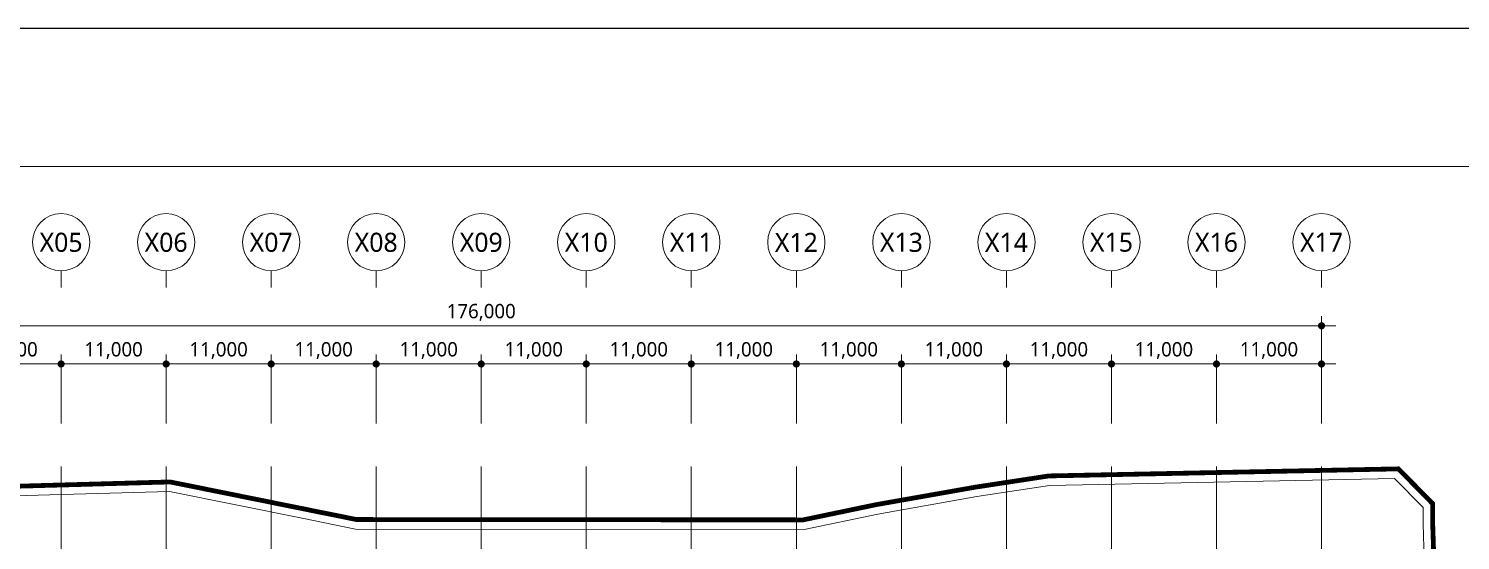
# Model space of a CAD drawing. Header units: millimetres. Extents: x 3546612 to 5615882, y 547008 to 3162891.
# Drawn here: x 5363175 to 5513116, y 2537641 to 2591247 of the extents above; entities that cross this region are included whole.
import ezdxf
from ezdxf.enums import TextEntityAlignment as Align

# ---------------------------------------------------------------- set-up
doc = ezdxf.new("R2010")
doc.units = ezdxf.units.MM
doc.linetypes.add('XR-평면도$0$PHANTOM', pattern=[63.5, 31.75, -6.35, 6.35, -6.35, 6.35, -6.35])
doc.layers.add('!!출력', color=9, linetype='Continuous', plot=False)
for name, color, linetype, lineweight in [('XR-평면도$0$A-BOND-LIN1', 9, 'Continuous', 25), ('XR-평면도$0$A-CNTL', 9, 'Continuous', 15), ('XR-평면도$0$A-STXS-SETB', 9, 'Continuous', 20)]:
    doc.layers.add(name, color=color, linetype=linetype, lineweight=lineweight)
doc.layers.add('XR-평면도$0$A-XXXX-NPLT', color=9, linetype='Continuous', lineweight=15, plot=False)
doc.styles.add('XR-평면도$0$맑은고딕', font='malgun.ttf')

# ---------------------------------------------------------------- blocks, each defined once
blk = doc.blocks.new('XR-평면도$0$중심선(210216)')
at = {"layer": 'XR-평면도$0$A-CNTL', "ltscale": 300}
for points in [[(44000, 206000), (44000, -10000)], [(55000, 206000), (55000, -10000)], [(66000, 206000), (66000, -10000)], [(77000, 206000), (77000, -10000)], [(88000, 206000), (88000, -10000)], [(99000, 206000), (99000, -10000)], [(110000, 206000), (110000, -10000)], [(121000, 206000), (121000, -10000)], [(132000, 206000), (132000, -10000)], [(143000, 206000), (143000, -10000)], [(154000, 206000), (154000, -10000)], [(165000, 206000), (165000, -10000)], [(176000, 206000), (176000, -10000)]]:
    blk.add_lwpolyline(points, dxfattribs=at)
blk = doc.blocks.new('XR-평면도$0$_CIDOT')
at = {"color": 0, "linetype": 'ByBlock'}
blk.add_line((2, 0), (-1, 0), dxfattribs=at)
at = {"color": 0, "linetype": 'ByBlock', "const_width": 0.5}
blk.add_lwpolyline([(-0.25, 0, 1), (0.25, 0, 1)], format="xyb", close=True, dxfattribs=at)

msp = doc.modelspace()

# ---------------------------------------------------------------- linework, layer by layer
at = {"layer": '!!출력'}
msp.add_lwpolyline([(5195882, 2294247), (5615882, 2294247), (5615882, 2591247), (5195882, 2591247)], close=True, dxfattribs=at)
at = {"layer": 'XR-평면도$0$A-BOND-LIN1', "linetype": 'XR-평면도$0$PHANTOM', "ltscale": 200, "const_width": 500}
for points in [[(5341235.8, 2542734.1), (5378005.2, 2543760.9), (5378005.2, 2543760.9), (5378005.2, 2543760.9), (5392012.7, 2540932.2), (5397504, 2539823.3), (5444277.5, 2539786.4), (5451929.7, 2541381.2), (5462301.5, 2543212.4), (5470013.7, 2544390.4), (5506631.1, 2545131.3), (5510219.4, 2541482.1), (5510218.3, 2540738), (5510217.9, 2539386.1), (5510338.6, 2535687.7), (5510100.1, 2457037.4), (5509977.9, 2381795.6), (5509736.2, 2332228.3), (5506115.3, 2328697), (5313876.3, 2328322.4)], [(5341235.8, 2542734.1), (5378005.2, 2543760.9), (5378005.2, 2543760.9), (5378005.2, 2543760.9), (5392012.7, 2540932.2), (5397504, 2539823.3), (5444277.5, 2539786.4), (5451929.7, 2541381.2), (5462301.5, 2543212.4), (5470013.7, 2544390.4), (5506631.1, 2545131.3), (5510219.4, 2541482.1), (5510218.3, 2540738), (5510217.9, 2539386.1), (5510338.6, 2535687.7), (5510100.1, 2457037.4), (5509977.9, 2381795.6), (5509736.2, 2332228.3), (5506115.3, 2328697), (5313876.4, 2328322.4)], [(5341235.8, 2542734.1), (5378005.2, 2543760.9), (5378005.2, 2543760.9), (5378005.2, 2543760.9), (5392012.7, 2540932.2), (5397504, 2539823.3), (5444277.5, 2539786.4), (5451929.7, 2541381.2), (5462301.5, 2543212.4), (5470013.7, 2544390.4), (5506631.1, 2545131.3), (5510219.4, 2541482.1), (5510218.3, 2540738), (5510217.9, 2539386.1), (5510338.6, 2535687.7), (5510100.1, 2457037.4), (5509977.9, 2381795.6), (5509736.2, 2332228.3), (5506115.3, 2328697), (5313876.4, 2328322.4)]]:
    msp.add_lwpolyline(points, dxfattribs=at)
at = {"layer": 'XR-평면도$0$A-STXS-SETB', "color": 4, "ltscale": 500}
for points in [[(5301306.2, 2451010.7), (5328256.5, 2532177.7), (5341570.3, 2541743.1), (5377919.1, 2542758.1), (5391814.8, 2539952), (5397403.7, 2538823.4), (5444380.2, 2538786.3), (5452118.7, 2540399.1), (5462463.9, 2542225.6), (5470099.7, 2543391.9), (5506220.3, 2544122.8), (5509218.8, 2541073.4), (5509218.3, 2540738.9), (5509217.9, 2539369.9), (5509338.5, 2535672.9), (5509100.1, 2457039.7), (5508977.9, 2381798.9), (5508738.3, 2332651.8), (5505707.6, 2329696.2), (5314870.2, 2329324.3), (5314736.4, 2350916.2), (5283059.7, 2396233.8), (5301305.9, 2451009.7, 0.00024134)], [(5301306.2, 2451010.7), (5328256.5, 2532177.7), (5341570.3, 2541743.1), (5377919.1, 2542758.1), (5391814.8, 2539952), (5397403.7, 2538823.4), (5444380.2, 2538786.3), (5452118.7, 2540399.1), (5462463.9, 2542225.6), (5470099.7, 2543391.9), (5506220.3, 2544122.8), (5509218.8, 2541073.4), (5509218.3, 2540738.9), (5509217.9, 2539369.9), (5509338.5, 2535672.9), (5509100.2, 2457039.7), (5508977.9, 2381798.9), (5508738.3, 2332651.8), (5505707.6, 2329696.2), (5314870.2, 2329324.3), (5314736.4, 2350916.2), (5283059.7, 2396233.8), (5301305.9, 2451009.7, 0.00024134)], [(5301306.2, 2451010.7), (5328256.5, 2532177.7), (5341570.3, 2541743.1), (5377919.1, 2542758.1), (5391814.8, 2539952), (5397403.7, 2538823.4), (5444380.2, 2538786.3), (5452118.7, 2540399.1), (5462463.9, 2542225.6), (5470099.7, 2543391.9), (5506220.3, 2544122.8), (5509218.8, 2541073.4), (5509218.3, 2540738.9), (5509217.9, 2539369.9), (5509338.5, 2535672.9), (5509100.2, 2457039.7), (5508977.9, 2381798.9), (5508738.3, 2332651.8), (5505707.6, 2329696.2), (5314870.2, 2329324.3), (5314736.4, 2350916.2), (5283059.7, 2396233.8), (5301305.9, 2451009.7, 0.00024134)]]:
    msp.add_lwpolyline(points, format="xyb", close=True, dxfattribs=at)
at = {"layer": 'XR-평면도$0$A-XXXX-NPLT'}
for p, q in [((5366575, 2564117.6), (5366575, 2565867.6)), ((5377575, 2564117.6), (5377575, 2565867.6)), ((5388575, 2564117.6), (5388575, 2565867.6)), ((5399575, 2564117.6), (5399575, 2565867.6)), ((5410575, 2564117.6), (5410575, 2565867.6)), ((5421575, 2564117.6), (5421575, 2565867.6)), ((5432575, 2564117.6), (5432575, 2565867.6)), ((5443575, 2564117.6), (5443575, 2565867.6)), ((5454575, 2564117.6), (5454575, 2565867.6)), ((5465575, 2564117.6), (5465575, 2565867.6)), ((5476575, 2564117.6), (5476575, 2565867.6)), ((5487575, 2564117.6), (5487575, 2565867.6)), ((5498575, 2564117.6), (5498575, 2565867.6)), ((5498575, 2549867.6), (5498575, 2561117.6)), ((5323325, 2560117.6), (5497825, 2560117.6)), ((5366575, 2549867.6), (5366575, 2557117.6)), ((5366575, 2549867.6), (5366575, 2557117.6)), ((5377575, 2549867.6), (5377575, 2557117.6)), ((5377575, 2549867.6), (5377575, 2557117.6)), ((5388575, 2549867.6), (5388575, 2557117.6)), ((5388575, 2549867.6), (5388575, 2557117.6)), ((5399575, 2549867.6), (5399575, 2557117.6)), ((5399575, 2549867.6), (5399575, 2557117.6)), ((5410575, 2549867.6), (5410575, 2557117.6)), ((5410575, 2549867.6), (5410575, 2557117.6)), ((5421575, 2549867.6), (5421575, 2557117.6)), ((5421575, 2549867.6), (5421575, 2557117.6)), ((5432575, 2549867.6), (5432575, 2557117.6)), ((5432575, 2549867.6), (5432575, 2557117.6)), ((5443575, 2549867.6), (5443575, 2557117.6)), ((5443575, 2549867.6), (5443575, 2557117.6)), ((5454575, 2549867.6), (5454575, 2557117.6)), ((5454575, 2549867.6), (5454575, 2557117.6)), ((5465575, 2549867.6), (5465575, 2557117.6)), ((5465575, 2549867.6), (5465575, 2557117.6)), ((5476575, 2549867.6), (5476575, 2557117.6)), ((5476575, 2549867.6), (5476575, 2557117.6)), ((5487575, 2549867.6), (5487575, 2557117.6)), ((5487575, 2549867.6), (5487575, 2557117.6)), ((5498575, 2549867.6), (5498575, 2557117.6)), ((5356325, 2556117.6), (5365825, 2556117.6)), ((5367325, 2556117.6), (5376825, 2556117.6)), ((5378325, 2556117.6), (5387825, 2556117.6)), ((5389325, 2556117.6), (5398825, 2556117.6)), ((5400325, 2556117.6), (5409825, 2556117.6)), ((5411325, 2556117.6), (5420825, 2556117.6)), ((5422325, 2556117.6), (5431825, 2556117.6)), ((5433325, 2556117.6), (5442825, 2556117.6)), ((5444325, 2556117.6), (5453825, 2556117.6)), ((5455325, 2556117.6), (5464825, 2556117.6)), ((5466325, 2556117.6), (5475825, 2556117.6)), ((5477325, 2556117.6), (5486825, 2556117.6)), ((5488325, 2556117.6), (5497825, 2556117.6))]:
    msp.add_line(p, q, dxfattribs=at)
for points in [[(5195882, 2591247), (5615882, 2591247), (5615882, 2294247), (5195882, 2294247)], [(5195882, 2591247), (5615882, 2591247), (5615882, 2294247), (5195882, 2294247)], [(5195882, 2591247), (5615882, 2591247), (5615882, 2294247), (5195882, 2294247)], [(5569707, 2308697), (5210332, 2308697), (5210332, 2576797), (5569707, 2576797)], [(5569707, 2308697), (5210332, 2308697), (5210332, 2576797), (5569707, 2576797)], [(5569707, 2308697), (5210332, 2308697), (5210332, 2576797), (5569707, 2576797)]]:
    msp.add_lwpolyline(points, close=True, dxfattribs=at)
at = {"layer": 'XR-평면도$0$A-XXXX-NPLT', "ltscale": 0.2}
for centre in [(5366575, 2568867.6), (5377575, 2568867.6), (5388575, 2568867.6), (5399575, 2568867.6), (5410575, 2568867.6), (5421575, 2568867.6), (5432575, 2568867.6), (5443575, 2568867.6), (5454575, 2568867.6), (5465575, 2568867.6), (5476575, 2568867.6), (5487575, 2568867.6), (5498575, 2568867.6)]:
    msp.add_circle(centre, 3000, dxfattribs=at)

# ---------------------------------------------------------------- block references
at = {"layer": 'XR-평면도$0$A-CNTL'}
msp.add_blockref('XR-평면도$0$중심선(210216)', (5322575, 2339367.6), dxfattribs=at)
at = {"layer": 'XR-평면도$0$A-XXXX-NPLT', "xscale": 750, "yscale": 750, "zscale": 750}
for p in [(5498575, 2560117.6), (5366575, 2556117.6), (5377575, 2556117.6), (5388575, 2556117.6), (5399575, 2556117.6), (5410575, 2556117.6), (5421575, 2556117.6), (5432575, 2556117.6), (5443575, 2556117.6), (5454575, 2556117.6), (5465575, 2556117.6), (5476575, 2556117.6), (5487575, 2556117.6), (5498575, 2556117.6)]:
    msp.add_blockref('XR-평면도$0$_CIDOT', p, dxfattribs=at)
at = {"layer": 'XR-평면도$0$A-XXXX-NPLT', "xscale": 750, "yscale": 750, "zscale": 750, "rotation": 180}
for p in [(5366575, 2556117.6), (5377575, 2556117.6), (5388575, 2556117.6), (5399575, 2556117.6), (5410575, 2556117.6), (5421575, 2556117.6), (5432575, 2556117.6), (5443575, 2556117.6), (5454575, 2556117.6), (5465575, 2556117.6), (5476575, 2556117.6), (5487575, 2556117.6)]:
    msp.add_blockref('XR-평면도$0$_CIDOT', p, dxfattribs=at)

# ---------------------------------------------------------------- texts
at = {"layer": 'XR-평면도$0$A-XXXX-NPLT', "ltscale": 0.2, "style": 'XR-평면도$0$맑은고딕'}
for s, p in [('X05', (5366575, 2568867.6)), ('X06', (5377575, 2568867.6)), ('X07', (5388575, 2568867.6)), ('X08', (5399575, 2568867.6)), ('X09', (5410575, 2568867.6)), ('X10', (5421575, 2568867.6)), ('X11', (5432575, 2568867.6)), ('X12', (5443575, 2568867.6)), ('X13', (5454575, 2568867.6)), ('X14', (5465575, 2568867.6)), ('X15', (5476575, 2568867.6)), ('X16', (5487575, 2568867.6)), ('X17', (5498575, 2568867.6))]:
    msp.add_text(s, height=2000, dxfattribs=at).set_placement(p, align=Align.MIDDLE)
at = {"layer": 'XR-평면도$0$A-XXXX-NPLT', "color": 0, "char_height": 1500, "attachment_point": 5, "style": 'XR-평면도$0$맑은고딕'}
for s, insert in [('\\A1;176,000', (5410575, 2561522.5)), ('\\A1;11,000', (5361075, 2557522.5)), ('\\A1;11,000', (5372075, 2557522.5)), ('\\A1;11,000', (5383075, 2557522.5)), ('\\A1;11,000', (5394075, 2557522.5)), ('\\A1;11,000', (5405075, 2557522.5)), ('\\A1;11,000', (5416075, 2557522.5)), ('\\A1;11,000', (5427075, 2557522.5)), ('\\A1;11,000', (5438075, 2557522.5)), ('\\A1;11,000', (5449075, 2557522.5)), ('\\A1;11,000', (5460075, 2557522.5)), ('\\A1;11,000', (5471075, 2557522.5)), ('\\A1;11,000', (5482075, 2557522.5)), ('\\A1;11,000', (5493075, 2557522.5))]:
    msp.add_mtext(s, dxfattribs=dict(at, insert=insert))

doc.saveas('drawing.dxf')
